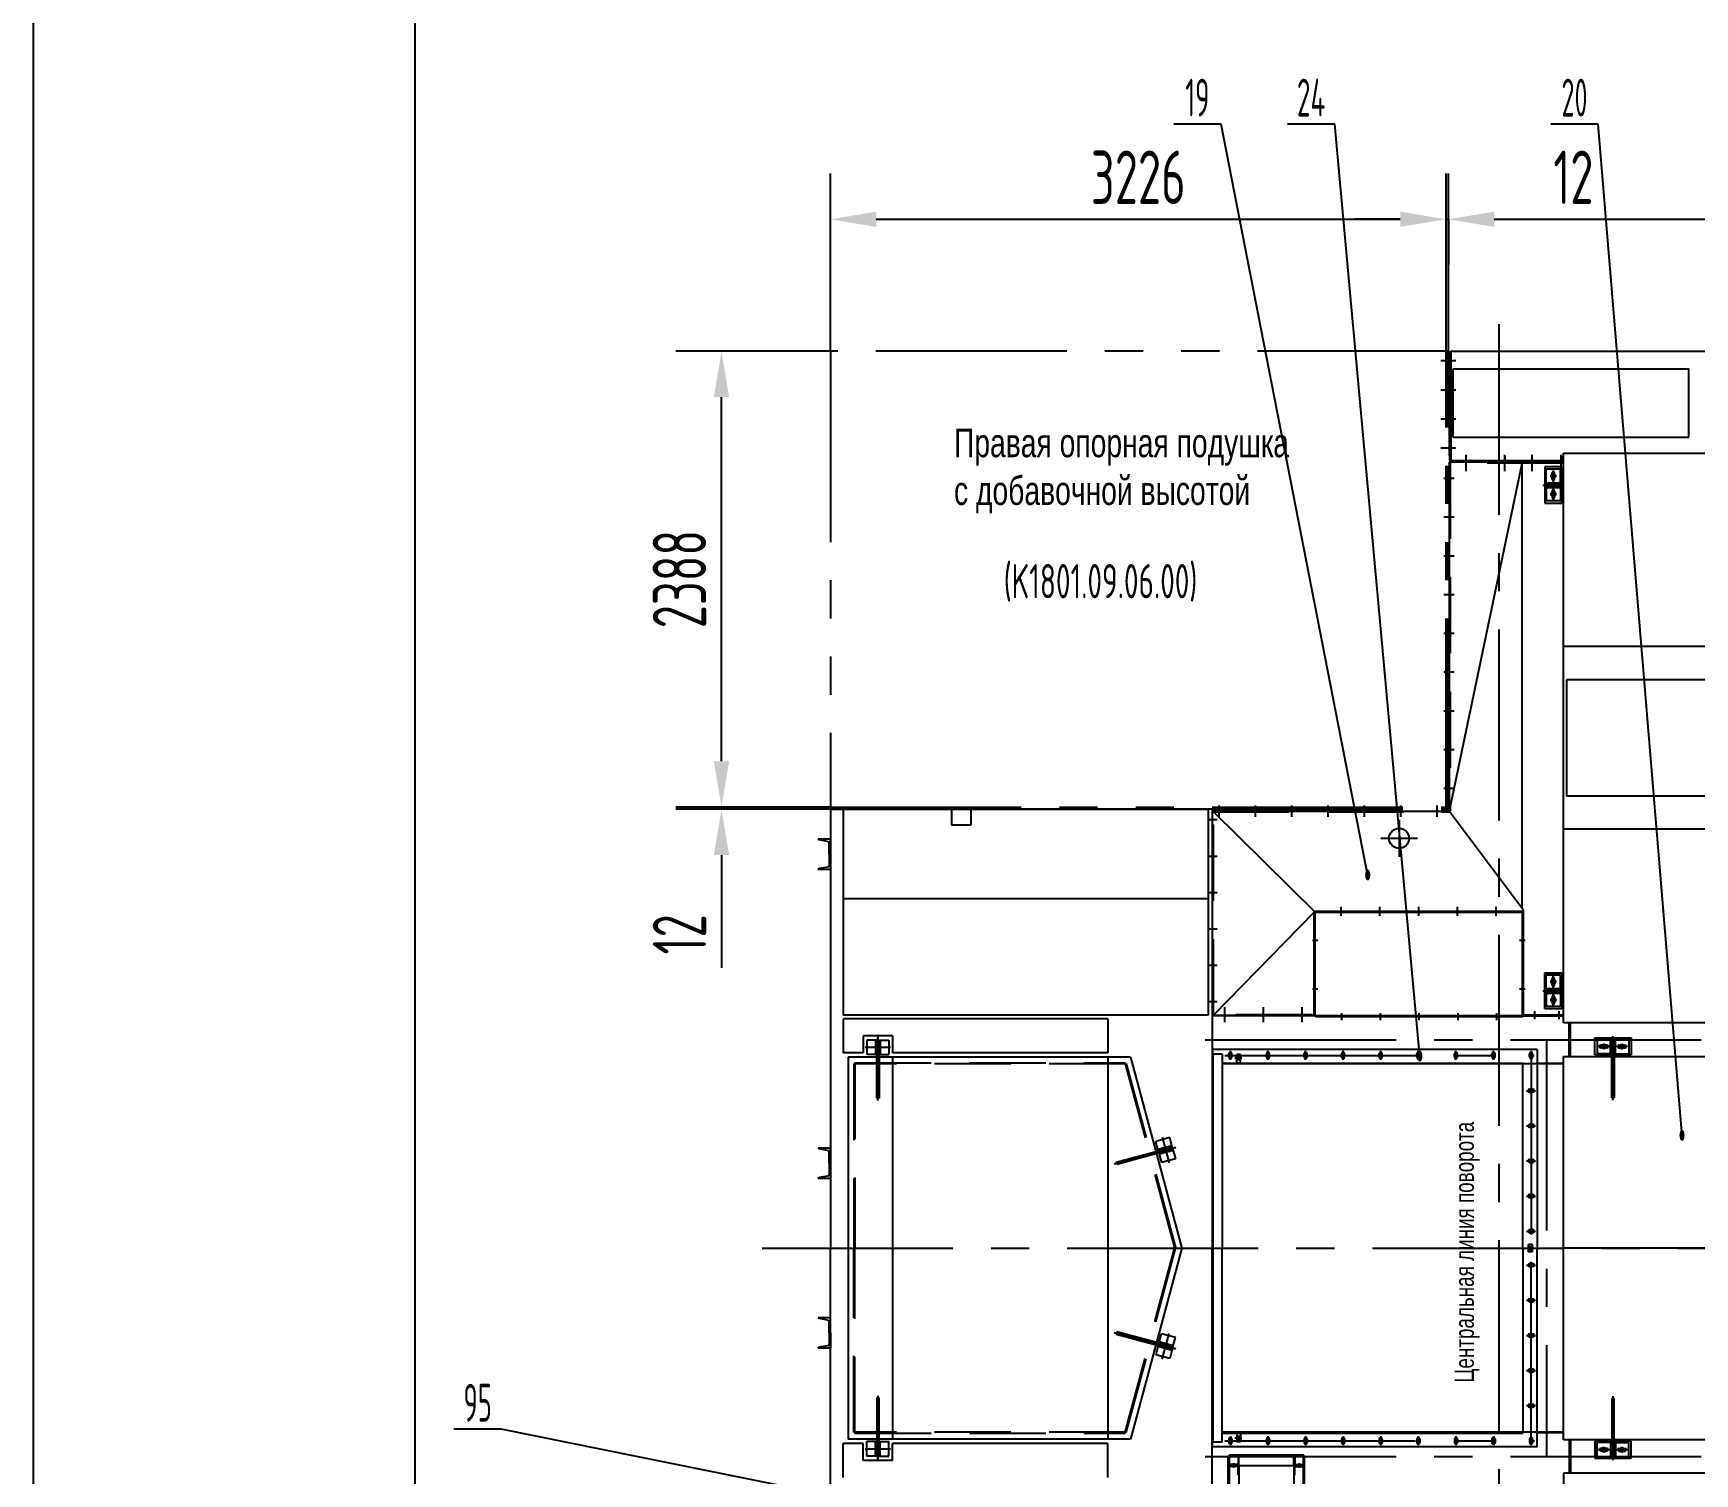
# Model space of a CAD drawing. Header units: millimetres. Extents: x 0 to 33600, y -915 to 23760.
# Drawn here: x 0 to 8708, y 6182 to 13729 of the extents above; entities that cross this region are included whole.
import ezdxf
from ezdxf.enums import TextEntityAlignment as Align

# ---------------------------------------------------------------- set-up
doc = ezdxf.new("R2010")
doc.units = ezdxf.units.MM
doc.header["$LTSCALE"] = 800
for name, pattern in [('F', [0.75, 0.5, -0.25]), ('G', [2, 1.25, -0.25, 0.25, -0.25]), ('K', [2.5, 1.25, -0.25, 0.25, -0.25, 0.25, -0.25])]:
    doc.linetypes.add(name, pattern=pattern)
for name, color, linetype in [('01', 7, 'Continuous'), ('02', 1, 'Continuous'), ('04', 2, 'F'), ('05', 4, 'G'), ('07', 6, 'K'), ('08', 1, 'Continuous'), ('11', 3, 'Continuous')]:
    doc.layers.add(name, color=color, linetype=linetype)
doc.styles.get("Standard").update_dxf_attribs({"font": 'isocp', "width": 0.707, "bigfont": 'intecad.shx'})
doc.dimstyles.new('INTE', dxfattribs={"dimscale": 80, "dimtxt": 3.5, "dimasz": 3, "dimexe": 3, "dimexo": 0, "dimgap": 1, "dimtad": 1, "dimdec": 0, "dimdsep": 46, "dimtxsty": 'Standard', "dimcen": 0, "dimclrd": 1, "dimclre": 1, "dimclrt": 3, "dimadec": 0, "dimazin": 0, "dimtfac": 1, "dimtdec": 0, "dimtmove": 0, "dimatfit": 0, "dimfxl": 1, "dimarcsym": 0})

# ---------------------------------------------------------------- blocks, each defined once
blk = doc.blocks.new('*D238')
at = {"layer": '08', "color": 1, "lineweight": -2}
for p, q in [((4178.4, 12062.8), (3367.2, 12062.8)), ((3607.2, 9914.8), (3607.2, 11822.8)), ((4178.4, 9674.8), (3367.2, 9674.8))]:
    blk.add_line(p, q, dxfattribs=at)
at = {"layer": '08', "color": 1}
for points in [[(3567.2, 11822.8), (3647.2, 11822.8), (3607.2, 12062.8)], [(3567.2, 9914.8), (3647.2, 9914.8), (3607.2, 9674.8)]]:
    blk.add_solid(points, dxfattribs=at)
at = {"layer": 'Defpoints', "color": 0}
for p in [(3607.2, 12062.8), (4178.4, 12062.8), (4178.4, 9674.8)]:
    blk.add_point(p, dxfattribs=at)
at = {"layer": '08', "color": 3, "insert": (3387.1, 10868.8), "char_height": 280, "attachment_point": 5, "rotation": 90}
blk.add_mtext('2388', dxfattribs=at)
blk = doc.blocks.new('33')
at = {"ltscale": 1.25}
for p, q in [((16118.6, 10516.4), (18379.6, 10516.4)), ((16118.6, 7531.4), (16118.6, 10516.4)), ((18379.6, 9504), (16118.6, 9504)), ((18379.6, 8546), (16118.6, 8546)), ((18379.6, 7531.4), (16118.6, 7531.4)), ((18379.6, 5171.7), (16118.6, 5171.7)), ((16118.6, 5171.7), (16118.6, 2186.7))]:
    blk.add_line(p, q, dxfattribs=at)
for p, q in [((16118.6, 5348), (16118.6, 7355)), ((16118.6, 7355), (18379.6, 7355)), ((18379.6, 6351.5), (16118.6, 6351.5)), ((18379.6, 5348), (16118.6, 5348))]:
    blk.add_line(p, q)
at = {"layer": '01', "color": 7, "linetype": 'Continuous'}
for p, q in [((16372.1, 7139), (16372.1, 7444)), ((16372.1, 7444), (16384.1, 7444)), ((16384.1, 7444), (16384.1, 7139)), ((16372.1, 7393), (16384.1, 7393)), ((16372.1, 7190), (16384.1, 7190)), ((16384.1, 7139), (16372.1, 7139)), ((16372.1, 5564), (16372.1, 5259)), ((16384.1, 5564), (16372.1, 5564)), ((16372.1, 5513), (16384.1, 5513)), ((16384.1, 5259), (16384.1, 5564)), ((16372.1, 5310), (16384.1, 5310)), ((16372.1, 5259), (16384.1, 5259))]:
    blk.add_line(p, q, dxfattribs=at)
at = {"layer": '05'}
for p, q in [((16361.7, 7406), (16395.7, 7406)), ((16361.7, 5297), (16395.7, 5297))]:
    blk.add_line(p, q, dxfattribs=at)
at = {"layer": '05', "color": 4, "linetype": 'G'}
for p, q in [((16378.1, 7127.5), (16378.1, 7460)), ((16378.1, 5575.6), (16378.1, 5243.1))]:
    blk.add_line(p, q, dxfattribs=at)
at = {"layer": '11', "color": 3, "linetype": 'Continuous'}
for p, q in [((18363.6, 9329.9), (16134.6, 9329.9)), ((16134.6, 9329.9), (16134.6, 8719.9)), ((18363.6, 8719.9), (16134.6, 8719.9))]:
    blk.add_line(p, q, dxfattribs=at)
blk = doc.blocks.new('31')
for p, q in [((10251.9, 7393), (8549.9, 7393)), ((8549.9, 7393), (8549.9, 6351.5)), ((8549.9, 7362.5), (8552.9, 7362.5)), ((8552.9, 7316.5), (8549.9, 7316.5)), ((8600.9, 7321.5), (10175.9, 7321.5)), ((10251.9, 7316.5), (8600.9, 7316.5)), ((8635.9, 7353), (8635.9, 7369)), ((8651.9, 7353), (8651.9, 7369)), ((8832.9, 7353), (8832.9, 7369)), ((8848.9, 7353), (8848.9, 7369)), ((9029.9, 7353), (9029.9, 7369)), ((9045.9, 7353), (9045.9, 7369)), ((9226.9, 7353), (9226.9, 7369)), ((9242.9, 7353), (9242.9, 7369)), ((9423.9, 7353), (9423.9, 7369)), ((9439.9, 7353), (9439.9, 7369)), ((9620.9, 7353), (9620.9, 7369)), ((9636.9, 7353), (9636.9, 7369)), ((9817.9, 7353), (9817.9, 7369)), ((9833.9, 7353), (9833.9, 7369)), ((10014.9, 7353), (10014.9, 7369)), ((10030.9, 7353), (10030.9, 7369)), ((10175.9, 6351.5), (10175.9, 7321.5)), ((10211.9, 7353), (10211.9, 7369)), ((10227.9, 7353), (10227.9, 7369)), ((10251.9, 7393), (10251.9, 6351.5)), ((10211.9, 7184.5), (10227.9, 7184.5)), ((10211.9, 7168.5), (10227.9, 7168.5)), ((10211.9, 7000.5), (10227.9, 7000.5)), ((10211.9, 6984.5), (10227.9, 6984.5)), ((10211.9, 6816.5), (10227.9, 6816.5)), ((10211.9, 6800.5), (10227.9, 6800.5)), ((10211.9, 6632.5), (10227.9, 6632.5)), ((10211.9, 6616.5), (10227.9, 6616.5)), ((10211.9, 6448.5), (10227.9, 6448.5)), ((10206.9, 6332.5), (10206.9, 6370.5)), ((10211.9, 6432.5), (10227.9, 6432.5)), ((10226.9, 6332.5), (10226.9, 6370.5)), ((8549.9, 5310), (8549.9, 6351.5)), ((10175.9, 6351.5), (10175.9, 5381.5)), ((10211.9, 6270.5), (10227.9, 6270.5)), ((10251.9, 5310), (10251.9, 6351.5)), ((10211.9, 6254.5), (10227.9, 6254.5)), ((10211.9, 6086.5), (10227.9, 6086.5)), ((10211.9, 6070.5), (10227.9, 6070.5)), ((10211.9, 5902.5), (10227.9, 5902.5)), ((10211.9, 5886.5), (10227.9, 5886.5)), ((10211.9, 5718.5), (10227.9, 5718.5)), ((10211.9, 5702.5), (10227.9, 5702.5)), ((10211.9, 5534.5), (10227.9, 5534.5)), ((10211.9, 5518.5), (10227.9, 5518.5)), ((8552.9, 5386.5), (8549.9, 5386.5)), ((8549.9, 5340.5), (8552.9, 5340.5)), ((10251.9, 5386.5), (8600.9, 5386.5)), ((8600.9, 5381.5), (10175.9, 5381.5)), ((8635.9, 5350), (8635.9, 5334)), ((8651.9, 5350), (8651.9, 5334)), ((8832.9, 5350), (8832.9, 5334)), ((8848.9, 5350), (8848.9, 5334)), ((9029.9, 5350), (9029.9, 5334)), ((9045.9, 5350), (9045.9, 5334)), ((9226.9, 5350), (9226.9, 5334)), ((9242.9, 5350), (9242.9, 5334)), ((9423.9, 5350), (9423.9, 5334)), ((9439.9, 5350), (9439.9, 5334)), ((9620.9, 5350), (9620.9, 5334)), ((9636.9, 5350), (9636.9, 5334)), ((9817.9, 5350), (9817.9, 5334)), ((9833.9, 5350), (9833.9, 5334)), ((10014.9, 5350), (10014.9, 5334)), ((10030.9, 5350), (10030.9, 5334)), ((10211.9, 5350), (10211.9, 5334)), ((10227.9, 5350), (10227.9, 5334)), ((10251.9, 5310), (8549.9, 5310))]:
    blk.add_line(p, q)
for centre, start, end in [((8643.9, 7369), 0, 180), ((8643.9, 7353), 180, 0), ((8840.9, 7369), 0, 180), ((8840.9, 7353), 180, 0), ((9037.9, 7369), 0, 180), ((9037.9, 7353), 180, 0), ((9234.9, 7369), 0, 180), ((9234.9, 7353), 180, 0), ((9431.9, 7369), 0, 180), ((9431.9, 7353), 180, 0), ((9628.9, 7369), 0, 180), ((9628.9, 7353), 180, 0), ((9825.9, 7369), 0, 180), ((9825.9, 7353), 180, 0), ((10022.9, 7369), 0, 180), ((10022.9, 7353), 180, 0), ((10219.9, 7369), 0, 180), ((10219.9, 7353), 180, 0), ((10211.9, 7176.5), 90, 270), ((10227.9, 7176.5), 270, 90), ((10211.9, 6992.5), 90, 270), ((10227.9, 6992.5), 270, 90), ((10211.9, 6808.5), 90, 270), ((10227.9, 6808.5), 270, 90), ((10211.9, 6624.5), 90, 270), ((10227.9, 6624.5), 270, 90), ((10211.9, 6440.5), 90, 270), ((10227.9, 6440.5), 270, 90), ((10211.9, 6262.5), 90, 270), ((10227.9, 6262.5), 270, 90), ((10211.9, 6078.5), 90, 270), ((10227.9, 6078.5), 270, 90), ((10211.9, 5894.5), 90, 270), ((10227.9, 5894.5), 270, 90), ((10211.9, 5710.5), 90, 270), ((10227.9, 5710.5), 270, 90), ((10211.9, 5526.5), 90, 270), ((10227.9, 5526.5), 270, 90), ((8643.9, 5350), 0, 180), ((8643.9, 5334), 180, 0), ((8840.9, 5350), 0, 180), ((8840.9, 5334), 180, 0), ((9037.9, 5350), 0, 180), ((9037.9, 5334), 180, 0), ((9234.9, 5350), 0, 180), ((9234.9, 5334), 180, 0), ((9431.9, 5350), 0, 180), ((9431.9, 5334), 180, 0), ((9628.9, 5350), 0, 180), ((9628.9, 5334), 180, 0), ((9825.9, 5350), 0, 180), ((9825.9, 5334), 180, 0), ((10022.9, 5350), 0, 180), ((10022.9, 5334), 180, 0), ((10219.9, 5350), 0, 180), ((10219.9, 5334), 180, 0)]:
    blk.add_arc(centre, 8, start, end)
at = {"layer": '01', "color": 7, "linetype": 'Continuous'}
for p, q in [((8549.9, 7326.5), (8549.9, 7362.5)), ((8549.9, 7326.5), (8549.9, 7362.5)), ((8600.9, 7367.5), (8552.9, 7367.5)), ((8600.9, 7367.5), (8600.9, 6351.5)), ((8696.9, 7366.5), (8676.9, 7366.5)), ((8676.9, 7321.5), (8676.9, 7366.5)), ((8696.9, 7321.5), (8676.9, 7321.5)), ((8696.9, 7321.5), (8696.9, 7366.5)), ((8600.9, 5335.5), (8600.9, 6351.5)), ((8549.9, 5376.5), (8549.9, 5340.5)), ((8549.9, 5376.5), (8549.9, 5340.5)), ((8600.9, 5335.5), (8552.9, 5335.5)), ((8696.9, 5381.5), (8676.9, 5381.5)), ((8676.9, 5381.5), (8676.9, 5336.5)), ((8696.9, 5336.5), (8676.9, 5336.5)), ((8696.9, 5381.5), (8696.9, 5336.5))]:
    blk.add_line(p, q, dxfattribs=at)
at = {"layer": '01'}
for p, q in [((8552.9, 5335.5), (8552.9, 7367.5)), ((10226.9, 6370.5), (10206.9, 6370.5)), ((10226.9, 6332.5), (10206.9, 6332.5))]:
    blk.add_line(p, q, dxfattribs=at)
at = {"layer": '01', "color": 7, "linetype": 'Continuous'}
for centre, start, end in [((8559.9, 7326.5), 180, 225.60027), ((8559.9, 5376.5), 134.39973, 180)]:
    blk.add_arc(centre, 10, start, end, dxfattribs=at)
at = {"layer": '04', "color": 2, "linetype": 'F'}
for p, q in [((8696.9, 7356.5), (8676.9, 7356.5)), ((8696.9, 7338.5), (8676.9, 7338.5)), ((10206.9, 6360.5), (10226.9, 6360.5)), ((10206.9, 6342.5), (10226.9, 6342.5)), ((8696.9, 5364.5), (8676.9, 5364.5)), ((8696.9, 5346.5), (8676.9, 5346.5))]:
    blk.add_line(p, q, dxfattribs=at)
at = {"layer": '05', "color": 4, "linetype": 'G'}
for p, q in [((8614.9, 7361), (10236.8, 7361)), ((8643.9, 7337.4), (8643.9, 7384.4)), ((8704.2, 7347.5), (8667.2, 7347.5)), ((8840.9, 7337.4), (8840.9, 7384.4)), ((9037.9, 7337.4), (9037.9, 7384.4)), ((9234.9, 7337.4), (9234.9, 7384.4)), ((9431.9, 7337.4), (9431.9, 7384.4)), ((9628.9, 7337.4), (9628.9, 7384.4)), ((9825.9, 7337.4), (9825.9, 7384.4)), ((10022.9, 7337.4), (10022.9, 7384.4)), ((10219.9, 7384.4), (10219.9, 6423.6)), ((10196.3, 7176.5), (10243.3, 7176.5)), ((10196.3, 6992.5), (10243.3, 6992.5)), ((10196.3, 6808.5), (10243.3, 6808.5)), ((10196.3, 6624.5), (10243.3, 6624.5)), ((10196.3, 6440.5), (10243.3, 6440.5)), ((10234.2, 6351.5), (10201.3, 6351.5)), ((10219.9, 5318.7), (10219.9, 6279.4)), ((10196.3, 6262.5), (10243.3, 6262.5)), ((10196.3, 6078.5), (10243.3, 6078.5)), ((10196.3, 5894.5), (10243.3, 5894.5)), ((10196.3, 5710.5), (10243.3, 5710.5)), ((10196.3, 5526.5), (10243.3, 5526.5)), ((8614.9, 5342), (10237.5, 5342)), ((8643.9, 5365.7), (8643.9, 5318.7)), ((8704.2, 5355.5), (8667.2, 5355.5)), ((8840.9, 5365.7), (8840.9, 5318.7)), ((9037.9, 5365.7), (9037.9, 5318.7)), ((9234.9, 5365.7), (9234.9, 5318.7)), ((9431.9, 5365.7), (9431.9, 5318.7)), ((9628.9, 5365.7), (9628.9, 5318.7)), ((9825.9, 5365.7), (9825.9, 5318.7)), ((10022.9, 5365.7), (10022.9, 5318.7))]:
    blk.add_line(p, q, dxfattribs=at)
blk = doc.blocks.new('*U234')
at = {"layer": '01'}
for p, q in [((0, 80), (65, 80)), ((0, 0), (0, 80)), ((0, 0), (0, -80)), ((8.5, 0), (8.5, 56.9)), ((8.5, 0), (8.5, -56.9)), ((16.6, 66.7), (60.9, 75.1)), ((0, -80), (65, -80)), ((16.6, -66.7), (60.9, -75.1))]:
    blk.add_line(p, q, dxfattribs=at)
for centre, radius, start, end in [((18.5, 56.9), 10, 100.70564, 180), ((60, 80), 5, 280.70564, 0), ((18.5, -56.9), 10, 180, 259.29436), ((60, -80), 5, 360, 79.29436)]:
    blk.add_arc(centre, radius, start, end, dxfattribs=at)
at = {"layer": '05'}
blk.add_line((-2.1, 0), (10.1, 0), dxfattribs=at)
blk = doc.blocks.new('*D242')
at = {"layer": '08', "color": 1, "lineweight": -2}
for p, q in [((3607.1, 9914.8), (3607.1, 10154.8)), ((4178.4, 9674.8), (3367.1, 9674.8)), ((3607.1, 9674.8), (3607.1, 9662.8)), ((4178.4, 9662.8), (3367.1, 9662.8)), ((3607.1, 9422.8), (3607.1, 8832.7))]:
    blk.add_line(p, q, dxfattribs=at)
at = {"layer": '08', "color": 1}
for points in [[(3567.1, 9914.8), (3647.1, 9914.8), (3607.1, 9674.8)], [(3567.1, 9422.8), (3647.1, 9422.8), (3607.1, 9662.8)]]:
    blk.add_solid(points, dxfattribs=at)
at = {"layer": 'Defpoints', "color": 0}
for p in [(4178.4, 9674.8), (3607.1, 9662.8), (4178.4, 9662.8)]:
    blk.add_point(p, dxfattribs=at)
at = {"layer": '08', "color": 3, "insert": (3387, 9007.7), "char_height": 280, "attachment_point": 5, "rotation": 90}
blk.add_mtext('12', dxfattribs=at)
blk = doc.blocks.new('*U230')
at = {"layer": '01'}
for p, q in [((0, 10), (-9, 4.8)), ((-9, 4.8), (-9, 0)), ((-9, -4.8), (-9, 0)), ((9, 4.8), (0, 10)), ((9, 0), (9, 4.8)), ((9, 0), (9, -4.8)), ((0, -10), (-9, -4.8)), ((9, -4.8), (0, -10))]:
    blk.add_line(p, q, dxfattribs=at)
at = {"layer": '05'}
for p, q in [((-10.9, 0), (10.3, 0)), ((0, -11.8), (0, 11.4))]:
    blk.add_line(p, q, dxfattribs=at)
blk = doc.blocks.new('*U232')
at = {"layer": '01'}
for p, q in [((0, 10), (-9, 4.8)), ((-9, 4.8), (-9, 0)), ((-9, -4.8), (-9, 0)), ((9, 4.8), (0, 10)), ((9, 0), (9, 4.8)), ((9, 0), (9, -4.8)), ((0, -10), (-9, -4.8)), ((9, -4.8), (0, -10))]:
    blk.add_line(p, q, dxfattribs=at)
at = {"layer": '05'}
for p, q in [((-10.9, 0), (10.3, 0)), ((0, -11.8), (0, 11.4))]:
    blk.add_line(p, q, dxfattribs=at)
blk = doc.blocks.new('*D245')
at = {"layer": '08', "color": 1, "lineweight": -2}
for p, q in [((4178.4, 12062.8), (4178.4, 12994.1)), ((7404.4, 12062.8), (7404.4, 12994.1)), ((4418.4, 12754.1), (7164.4, 12754.1))]:
    blk.add_line(p, q, dxfattribs=at)
at = {"layer": '08', "color": 1}
for points in [[(4418.4, 12794.1), (4418.4, 12714.1), (4178.4, 12754.1)], [(7164.4, 12794.1), (7164.4, 12714.1), (7404.4, 12754.1)]]:
    blk.add_solid(points, dxfattribs=at)
at = {"layer": 'Defpoints', "color": 0}
for p in [(7404.4, 12754.1), (4178.4, 12062.8), (7404.4, 12062.8)]:
    blk.add_point(p, dxfattribs=at)
at = {"layer": '08', "color": 3, "insert": (5791.4, 12974.2), "char_height": 280, "attachment_point": 5}
blk.add_mtext('3226', dxfattribs=at)
blk = doc.blocks.new('*D246')
at = {"layer": '08', "color": 1, "lineweight": -2}
for p, q in [((7416.7, 12057.8), (7416.7, 12994.4)), ((13138.7, 12062.8), (13138.7, 12994.4)), ((7656.7, 12754.4), (12898.7, 12754.4))]:
    blk.add_line(p, q, dxfattribs=at)
at = {"layer": '08', "color": 1}
for points in [[(7656.7, 12794.4), (7656.7, 12714.4), (7416.7, 12754.4)], [(12898.7, 12794.4), (12898.7, 12714.4), (13138.7, 12754.4)]]:
    blk.add_solid(points, dxfattribs=at)
at = {"layer": 'Defpoints', "color": 0}
for p in [(13138.7, 12754.4), (7416.7, 12057.8), (13138.7, 12062.8)]:
    blk.add_point(p, dxfattribs=at)
at = {"layer": '08', "color": 3, "insert": (10277.7, 12974.4), "char_height": 280, "attachment_point": 5}
blk.add_mtext('5722', dxfattribs=at)
blk = doc.blocks.new('*D247')
at = {"layer": '08', "color": 1, "lineweight": -2}
for p, q in [((7404.4, 12754.1), (7404.4, 12994.1)), ((7164.4, 12754.1), (6924.4, 12754.1)), ((7404.4, 12754.1), (7416.7, 12754.1)), ((7416.7, 12754.4), (7416.7, 12514.1)), ((7656.7, 12754.1), (8246.7, 12754.1))]:
    blk.add_line(p, q, dxfattribs=at)
at = {"layer": '08', "color": 1}
for points in [[(7164.4, 12794.1), (7164.4, 12714.1), (7404.4, 12754.1)], [(7656.7, 12794.1), (7656.7, 12714.1), (7416.7, 12754.1)]]:
    blk.add_solid(points, dxfattribs=at)
at = {"layer": 'Defpoints', "color": 0}
for p in [(7404.4, 12754.1), (7416.7, 12754.4), (7416.7, 12754.1)]:
    blk.add_point(p, dxfattribs=at)
at = {"layer": '08', "color": 3, "insert": (8071.7, 12974.2), "char_height": 280, "attachment_point": 5}
blk.add_mtext('12', dxfattribs=at)
blk = doc.blocks.new('01')
at = {"layer": '02', "linetype": 'Continuous'}
h = blk.add_hatch(dxfattribs=at)
h.set_pattern_fill('LINE', color=1, scale=5, style=0)
h.paths.add_polyline_path([(1966, 2420), (1333, 2420), (1333, 2202), (1966, 2202)])
at = {"layer": '02', "color": 1, "linetype": 'Continuous'}
for p, q in [((1384, 2420), (1384, 2202)), ((1451, 2420), (1451, 2202)), ((1517, 2420), (1517, 2202)), ((1585, 2420), (1585, 2202)), ((1651, 2420), (1651, 2202)), ((1718, 2420), (1718, 2202)), ((1785, 2420), (1785, 2202)), ((1852, 2420), (1852, 2202)), ((1919, 2420), (1919, 2202))]:
    blk.add_line(p, q, dxfattribs=at)
blk = doc.blocks.new('edfc')
at = {"layer": '01', "color": 7, "linetype": 'Continuous'}
for p, q in [((-2759.3, 5712.1), (-2759.3, 6362.1)), ((-2759.3, 6362.1), (-2371.3, 6362.1)), ((-2371.3, 5712.1), (-2371.3, 6362.1)), ((-2765.3, 5718.1), (-2765.3, 6356.1)), ((-2765.3, 6356.1), (-2365.3, 6356.1)), ((-2365.3, 5718.1), (-2365.3, 6356.1)), ((-2765.3, 5718.1), (-2365.3, 5718.1)), ((-2759.3, 5712.1), (-2371.3, 5712.1))]:
    blk.add_line(p, q, dxfattribs=at)
at = {"layer": '04', "color": 2, "linetype": 'F'}
for p, q in [((-2759.3, 6306.1), (-2759.3, 6309.5)), ((-2759.3, 6306.1), (-2759.3, 6302.8)), ((-2759.3, 6306.1), (-2709.3, 6306.1)), ((-2759.3, 6306.1), (-2709.3, 6306.1)), ((-2719.8, 6311.1), (-2757.6, 6311.1)), ((-2719.8, 6301.1), (-2757.6, 6301.1)), ((-2714.3, 6354.6), (-2714.3, 6316.6)), ((-2714.3, 6257.6), (-2714.3, 6295.6)), ((-2709.3, 6356.1), (-2712.8, 6356.1)), ((-2709.3, 6306.1), (-2709.3, 6356.1)), ((-2709.3, 6306.1), (-2709.3, 6256.1)), ((-2421.3, 6306.1), (-2421.3, 6356.1)), ((-2421.3, 6356.1), (-2417.8, 6356.1)), ((-2421.3, 6306.1), (-2421.3, 6256.1)), ((-2371.3, 6306.1), (-2421.3, 6306.1)), ((-2371.3, 6306.1), (-2421.3, 6306.1)), ((-2416.3, 6354.6), (-2416.3, 6316.6)), ((-2416.3, 6257.6), (-2416.3, 6295.6)), ((-2410.8, 6311.1), (-2372.9, 6311.1)), ((-2410.8, 6301.1), (-2372.9, 6301.1)), ((-2371.3, 6306.1), (-2371.3, 6309.5)), ((-2371.3, 6306.1), (-2371.3, 6302.8)), ((-2709.3, 6256.1), (-2712.8, 6256.1)), ((-2421.3, 6256.1), (-2417.8, 6256.1)), ((-2759.3, 5768.1), (-2759.3, 5771.5)), ((-2759.3, 5768.1), (-2759.3, 5764.8)), ((-2759.3, 5768.1), (-2709.3, 5768.1)), ((-2759.3, 5768.1), (-2709.3, 5768.1)), ((-2719.8, 5773.1), (-2757.6, 5773.1)), ((-2719.8, 5763.1), (-2757.6, 5763.1)), ((-2714.3, 5816.6), (-2714.3, 5778.6)), ((-2714.3, 5719.6), (-2714.3, 5757.6)), ((-2709.3, 5818.1), (-2712.8, 5818.1)), ((-2709.3, 5768.1), (-2709.3, 5818.1)), ((-2709.3, 5768.1), (-2709.3, 5718.1)), ((-2421.3, 5818.1), (-2417.8, 5818.1)), ((-2421.3, 5768.1), (-2421.3, 5818.1)), ((-2371.3, 5768.1), (-2421.3, 5768.1)), ((-2371.3, 5768.1), (-2421.3, 5768.1)), ((-2421.3, 5768.1), (-2421.3, 5718.1)), ((-2416.3, 5816.6), (-2416.3, 5778.6)), ((-2416.3, 5719.6), (-2416.3, 5757.6)), ((-2410.8, 5773.1), (-2372.9, 5773.1)), ((-2410.8, 5763.1), (-2372.9, 5763.1)), ((-2371.3, 5768.1), (-2371.3, 5771.5)), ((-2371.3, 5768.1), (-2371.3, 5764.8)), ((-2709.3, 5718.1), (-2712.8, 5718.1)), ((-2421.3, 5718.1), (-2417.8, 5718.1))]:
    blk.add_line(p, q, dxfattribs=at)
at = {"layer": '04'}
for p, q in [((-2709.3, 6306.1), (-2421.3, 6306.1)), ((-2709.3, 6256.1), (-2709.3, 5818.1)), ((-2421.3, 6256.1), (-2421.3, 5818.1)), ((-2709.3, 5768.1), (-2421.3, 5768.1))]:
    blk.add_line(p, q, dxfattribs=at)
at = {"layer": '04', "color": 2, "linetype": 'F'}
for centre, radius, start, end in [((-2757.6, 6309.5), 1.65, 90.26213, 180), ((-2757.6, 6302.8), 1.65, 180, 269.73787), ((-2719.8, 6316.6), 5.5, 270, 359.87822), ((-2719.8, 6295.6), 5.5, 0.12178, 90), ((-2712.8, 6354.6), 1.52, 90, 180), ((-2417.8, 6354.6), 1.52, 0, 90), ((-2410.8, 6316.6), 5.5, 180.12178, 270), ((-2410.8, 6295.6), 5.5, 90, 179.87822), ((-2372.9, 6309.5), 1.65, 0, 89.73787), ((-2372.9, 6302.8), 1.65, 270.26213, 0), ((-2712.8, 6257.6), 1.52, 180, 270), ((-2417.8, 6257.6), 1.52, 270, 0), ((-2757.6, 5771.5), 1.65, 90.26213, 180), ((-2757.6, 5764.8), 1.65, 180, 269.73787), ((-2719.8, 5778.6), 5.5, 270, 359.87822), ((-2719.8, 5757.6), 5.5, 0.12178, 90), ((-2712.8, 5816.6), 1.52, 90, 180), ((-2417.8, 5816.6), 1.52, 0, 90), ((-2410.8, 5778.6), 5.5, 180.12178, 270), ((-2410.8, 5757.6), 5.5, 90, 179.87822), ((-2372.9, 5771.5), 1.65, 0, 89.73787), ((-2372.9, 5764.8), 1.65, 270.26213, 0), ((-2712.8, 5719.6), 1.52, 180, 270), ((-2417.8, 5719.6), 1.52, 270, 0)]:
    blk.add_arc(centre, radius, start, end, dxfattribs=at)
at = {"layer": '05', "color": 4, "linetype": 'G'}
for p, q in [((-2737.3, 6318.9), (-2737.3, 6293.6)), ((-2393.3, 6318.9), (-2393.3, 6293.6)), ((-2737.3, 5755.4), (-2737.3, 5780.6)), ((-2393.3, 5755.4), (-2393.3, 5780.6))]:
    blk.add_line(p, q, dxfattribs=at)
at = {"xscale": -0.5, "yscale": 0.5, "zscale": 0.5, "rotation": 270}
blk.add_blockref('01', (-3707.8, 5225.4), dxfattribs=at)
at = {"layer": '02', "width": 0.605172}
blk.add_text('●', height=16, dxfattribs=at).set_placement((-2421.1, 5770.6), (-2411.5, 5770.6), align=Align.FIT)
blk = doc.blocks.new('*U490')
at = {"layer": '01'}
blk.add_lwpolyline([(25, 292), (25, 5)], dxfattribs=at)
at = {"layer": '02'}
blk.add_lwpolyline([(0, 297), (0, 0)], dxfattribs=at)

msp = doc.modelspace()

# ---------------------------------------------------------------- linework, layer by layer
for p, q in [((7428.7, 12062.8), (13138.7, 12062.8)), ((7804.2, 11480.8), (7420.2, 9653.8)), ((7420.2, 11480.8), (7420.2, 9653.8)), ((8019.7, 11480.8), (7420.2, 11480.8)), ((7422.7, 11490.8), (8019.7, 11490.8)), ((7804.2, 9143.4), (7804.2, 11480.8)), ((8011.2, 11456.7), (7922.2, 11456.7)), ((8011.2, 11456.7), (7922.2, 11456.7)), ((7922.2, 11456.7), (7922.2, 11266.7)), ((8004.7, 11444.2), (7928.7, 11444.2)), ((8004.7, 11444.2), (7928.7, 11444.2)), ((7928.7, 11368.2), (7928.7, 11444.2)), ((7960.2, 11419.3), (7960.2, 11425.2)), ((7960.2, 11419.3), (7960.2, 11425.2)), ((7973.2, 11419.3), (7973.2, 11425.2)), ((7973.2, 11419.3), (7973.2, 11425.2)), ((8004.7, 11368.2), (8004.7, 11444.2)), ((8011.2, 11266.7), (8011.2, 11456.7)), ((7928.7, 11374.2), (8004.7, 11374.2)), ((7928.7, 11368.2), (8004.7, 11368.2)), ((7928.7, 11355.2), (8004.7, 11355.2)), ((7928.7, 11355.2), (7928.7, 11279.2)), ((7928.7, 11349.2), (8004.7, 11349.2)), ((7960.2, 11393.2), (7960.2, 11399.1)), ((7960.2, 11393.2), (7960.2, 11399.1)), ((7960.2, 11330.2), (7960.2, 11324.3)), ((7973.2, 11393.2), (7973.2, 11399.1)), ((7973.2, 11393.2), (7973.2, 11399.1)), ((7973.2, 11330.2), (7973.2, 11324.3)), ((8004.7, 11355.2), (8004.7, 11279.2)), ((7922.2, 11266.7), (8011.2, 11266.7)), ((8004.7, 11279.2), (7928.7, 11279.2)), ((7960.2, 11304.1), (7960.2, 11298.2)), ((7973.2, 11304.1), (7973.2, 11298.2)), ((6181.2, 8582.8), (6181.2, 9648.8)), ((7809.2, 9136.8), (7420.2, 9653.8)), ((6713.2, 8582.8), (6713.2, 9123.8)), ((6718.2, 8582.8), (6718.2, 9128.8)), ((7804.2, 9128.8), (7804.2, 8582.8)), ((7804.2, 9123.8), (7809.2, 9123.8)), ((7809.2, 9136.8), (7809.2, 8582.8)), ((7922.2, 8806.9), (8011.2, 8806.9)), ((7922.2, 8616.9), (7922.2, 8806.9)), ((8011.2, 8806.9), (8011.2, 8616.9)), ((8004.7, 8794.4), (7928.7, 8794.4)), ((7928.7, 8718.4), (7928.7, 8794.4)), ((7928.7, 8724.4), (8004.7, 8724.4)), ((7928.7, 8718.4), (8004.7, 8718.4)), ((7960.2, 8769.5), (7960.2, 8775.4)), ((7960.2, 8743.4), (7960.2, 8749.3)), ((7973.2, 8769.5), (7973.2, 8775.4)), ((7973.2, 8743.4), (7973.2, 8749.3)), ((8004.7, 8718.4), (8004.7, 8794.4)), ((7928.7, 8705.4), (8004.7, 8705.4)), ((7928.7, 8705.4), (7928.7, 8629.4)), ((7928.7, 8699.4), (8004.7, 8699.4)), ((8004.7, 8629.4), (7928.7, 8629.4)), ((7960.2, 8680.4), (7960.2, 8674.5)), ((7960.2, 8654.3), (7960.2, 8648.4)), ((7973.2, 8680.4), (7973.2, 8674.5)), ((7973.2, 8654.3), (7973.2, 8648.4)), ((8004.7, 8705.4), (8004.7, 8629.4)), ((8019.7, 8580.8), (6179.2, 8580.8)), ((8019.7, 8582.8), (7804.2, 8582.8)), ((8011.2, 8616.9), (7922.2, 8616.9)), ((4420.2, 8453.8), (4369.2, 8453.8)), ((4414.2, 8453.8), (4414.2, 8377.8)), ((4420.2, 8453.8), (4420.2, 8377.8)), ((4433.2, 8453.8), (4484.2, 8453.8)), ((4433.2, 8453.8), (4433.2, 8377.8)), ((4439.2, 8453.8), (4439.2, 8377.8)), ((8184.2, 8464.8), (8374.2, 8464.8)), ((8184.2, 8375.8), (8184.2, 8464.8)), ((8196.7, 8458.3), (8196.7, 8382.3)), ((8272.7, 8458.3), (8196.7, 8458.3)), ((8266.7, 8382.3), (8266.7, 8458.3)), ((8272.7, 8382.3), (8272.7, 8458.3)), ((8285.7, 8458.3), (8361.7, 8458.3)), ((8285.7, 8382.3), (8285.7, 8458.3)), ((8291.7, 8382.3), (8291.7, 8458.3)), ((8361.7, 8458.3), (8361.7, 8382.3)), ((8374.2, 8464.8), (8374.2, 8375.8)), ((4420.2, 8377.8), (4369.2, 8377.8)), ((4433.2, 8377.8), (4484.2, 8377.8)), ((8374.2, 8375.8), (8184.2, 8375.8)), ((8272.7, 8382.3), (8196.7, 8382.3)), ((8221.6, 8426.8), (8215.7, 8426.8)), ((8221.6, 8413.8), (8215.7, 8413.8)), ((8247.7, 8426.8), (8241.8, 8426.8)), ((8247.7, 8413.8), (8241.8, 8413.8)), ((8285.7, 8382.3), (8361.7, 8382.3)), ((8310.7, 8426.8), (8316.6, 8426.8)), ((8310.7, 8413.8), (8316.6, 8413.8)), ((8336.8, 8426.8), (8342.7, 8426.8)), ((8336.8, 8413.8), (8342.7, 8413.8)), ((5969.6, 7893.6), (5956.4, 7942.8)), ((5896.2, 7873.9), (5883, 7923.2)), ((5968.1, 7899.4), (5894.7, 7879.7)), ((5969.6, 7893.6), (5896.2, 7873.9)), ((5973, 7881), (5899.6, 7861.3)), ((5899.6, 7861.3), (5912.8, 7812.1)), ((5974.5, 7875.2), (5901.1, 7855.6)), ((5973, 7881), (5986.2, 7831.8)), ((5899.6, 6866.2), (5912.8, 6915.4)), ((5973, 6846.5), (5986.2, 6895.8)), ((5896.2, 6853.6), (5883, 6804.4)), ((5968.1, 6828.2), (5894.7, 6847.8)), ((5969.6, 6834), (5896.2, 6853.6)), ((5973, 6846.5), (5899.6, 6866.2)), ((5974.5, 6852.3), (5901.1, 6872)), ((5969.6, 6834), (5956.4, 6784.7)), ((4420.2, 6349.8), (4369.2, 6349.8)), ((4420.2, 6273.8), (4369.2, 6273.8)), ((4414.2, 6273.8), (4414.2, 6349.8)), ((4420.2, 6273.8), (4420.2, 6349.8)), ((4433.2, 6349.8), (4484.2, 6349.8)), ((4433.2, 6273.8), (4433.2, 6349.8)), ((4433.2, 6273.8), (4484.2, 6273.8)), ((4439.2, 6273.8), (4439.2, 6349.8)), ((8374.2, 6351.8), (8184.2, 6351.8)), ((8184.2, 6351.8), (8184.2, 6262.8)), ((8196.7, 6269.3), (8196.7, 6345.3)), ((8272.7, 6345.3), (8196.7, 6345.3)), ((8221.6, 6313.8), (8215.7, 6313.8)), ((8221.6, 6300.8), (8215.7, 6300.8)), ((8247.7, 6313.8), (8241.8, 6313.8)), ((8247.7, 6300.8), (8241.8, 6300.8)), ((8266.7, 6345.3), (8266.7, 6269.3)), ((8272.7, 6345.3), (8272.7, 6269.3)), ((8285.7, 6345.3), (8361.7, 6345.3)), ((8285.7, 6345.3), (8285.7, 6269.3)), ((8291.7, 6345.3), (8291.7, 6269.3)), ((8310.7, 6313.8), (8316.6, 6313.8)), ((8310.7, 6300.8), (8316.6, 6300.8)), ((8336.8, 6313.8), (8342.7, 6313.8)), ((8336.8, 6300.8), (8342.7, 6300.8)), ((8361.7, 6269.3), (8361.7, 6345.3)), ((8374.2, 6262.8), (8374.2, 6351.8)), ((8184.2, 6262.8), (8374.2, 6262.8)), ((8272.7, 6269.3), (8196.7, 6269.3)), ((8285.7, 6269.3), (8361.7, 6269.3))]:
    msp.add_line(p, q)
for centre in [(7966.7, 11409.2), (7966.7, 11409.2), (7966.7, 11314.2), (7966.7, 8759.4), (7966.7, 8664.4), (8231.7, 8420.3), (8326.7, 8420.3), (8231.7, 6307.3), (8326.7, 6307.3)]:
    msp.add_circle(centre, 12)
for centre, start, end in [((7966.7, 11425.2), 0, 180), ((7966.7, 11425.2), 0, 180), ((7966.7, 11393.2), 180, 0), ((7966.7, 11393.2), 180, 0), ((7966.7, 11330.2), 0, 180), ((7966.7, 11298.2), 180, 0), ((7966.7, 8775.4), 0, 180), ((7966.7, 8743.4), 180, 0), ((7966.7, 8680.4), 0, 180), ((7966.7, 8648.4), 180, 0), ((8215.7, 8420.3), 90, 270), ((8247.7, 8420.3), 270, 90), ((8310.7, 8420.3), 90, 270), ((8342.7, 8420.3), 270, 90), ((8215.7, 6307.3), 90, 270), ((8247.7, 6307.3), 270, 90), ((8310.7, 6307.3), 90, 270), ((8342.7, 6307.3), 270, 90)]:
    msp.add_arc(centre, 6.5, start, end)
at = {"layer": '01', "color": 7, "linetype": 'Continuous'}
for p, q in [((7422.7, 11515.8), (7422.7, 12057.8)), ((7428.7, 12062.8), (7428.7, 11515.8)), ((7428.7, 11515.8), (7428.7, 11490.8)), ((8019.7, 11482.8), (7425.2, 11482.8)), ((4179.2, 9662.8), (4179.2, 7366.8)), ((6179.2, 9662.8), (4179.2, 9662.8)), ((6179.2, 9662.8), (6179.2, 7363.8)), ((4420.7, 8148.8), (4420.7, 8453.8)), ((4420.7, 8453.8), (4432.7, 8453.8)), ((4432.7, 8453.8), (4432.7, 8148.8)), ((4270.2, 8364.8), (4270.2, 6362.8)), ((4420.7, 8402.8), (4432.7, 8402.8)), ((8019.7, 8330.8), (7882.2, 8330.8)), ((4420.7, 8199.8), (4432.7, 8199.8)), ((4432.7, 8148.8), (4420.7, 8148.8)), ((5675.2, 7814.2), (5969.8, 7893.1)), ((5972.9, 7881.5), (5678.3, 7802.6)), ((5920.5, 7879.9), (5923.6, 7868.3)), ((5969.8, 7893.1), (5972.9, 7881.5)), ((5678.3, 7802.6), (5675.2, 7814.2)), ((5724.4, 7827.4), (5727.5, 7815.8)), ((4179.2, 5064.8), (4179.2, 7360.8)), ((6179.2, 5064.8), (6179.2, 7363.8)), ((5678.3, 6925), (5675.2, 6913.4)), ((5675.2, 6913.4), (5969.8, 6834.4)), ((5972.9, 6846), (5678.3, 6925)), ((5724.4, 6900.2), (5727.5, 6911.8)), ((5920.5, 6847.6), (5923.6, 6859.2)), ((5969.8, 6834.4), (5972.9, 6846)), ((4420.7, 6578.8), (4420.7, 6273.8)), ((4432.7, 6578.8), (4420.7, 6578.8)), ((4432.7, 6273.8), (4432.7, 6578.8)), ((4420.7, 6527.8), (4432.7, 6527.8)), ((8019.7, 6396.8), (7882.2, 6396.8)), ((4420.7, 6324.8), (4432.7, 6324.8)), ((4420.7, 6273.8), (4432.7, 6273.8))]:
    msp.add_line(p, q, dxfattribs=at)
at = {"layer": '01'}
for p, q in [((7428.7, 12057.8), (7422.7, 12057.8)), ((7422.7, 11515.8), (7422.7, 11490.8)), ((7425.2, 11480.8), (7425.2, 11482.8)), ((6186.2, 9653.8), (7420.2, 9653.8)), ((6718.2, 9123.8), (6186.2, 9648.8)), ((6713.2, 9123.8), (6186.2, 8583.8)), ((6713.2, 9123.8), (7804.2, 9123.8)), ((6718.2, 9128.8), (7804.2, 9128.8)), ((6718.2, 8582.8), (6181.2, 8582.8)), ((6703.2, 8580.8), (6186.2, 8580.8)), ((6720.2, 8575.8), (6720.2, 8580.8)), ((7806.2, 8575.8), (6720.2, 8575.8)), ((7806.2, 8575.8), (7806.2, 8580.8)), ((7806.7, 8580.8), (8019.7, 8580.8)), ((8050.2, 8367.3), (8050.2, 8543.6)), ((8056.2, 8367.3), (8056.2, 8543.6)), ((4369.2, 8453.8), (4369.2, 8377.8)), ((4484.2, 8453.8), (4484.2, 8377.8)), ((5751.2, 8364.8), (4270.2, 8364.8)), ((5751.2, 8364.8), (6019.5, 7363.8)), ((8019.7, 8328.7), (7882.2, 8328.7)), ((5956.4, 7942.8), (5883, 7923.2)), ((5986.2, 7831.8), (5912.8, 7812.1)), ((6019.5, 7363.8), (5751.2, 6362.8)), ((5986.2, 6895.8), (5912.8, 6915.4)), ((5956.4, 6784.7), (5883, 6804.4)), ((5751.2, 6362.8), (4270.2, 6362.8)), ((8019.7, 6398.8), (7882.2, 6398.8)), ((8050.2, 6360.3), (8050.2, 6183.9)), ((8056.2, 6360.3), (8056.2, 6183.9)), ((4369.2, 6273.8), (4369.2, 6349.8)), ((4484.2, 6273.8), (4484.2, 6349.8))]:
    msp.add_line(p, q, dxfattribs=at)
at = {"layer": '01', "color": 7, "linetype": 'Continuous'}
msp.add_circle((7158.4, 9510.8), 52.5, dxfattribs=at)
at = {"layer": '02'}
for p, q in [((6225.2, 13252.7), (5977.2, 13252.7)), ((6993.9, 9314.5), (6225.2, 13252.7)), ((6821.3, 13252.7), (6573.3, 13252.7)), ((7267.2, 8365.3), (6821.3, 13252.7)), ((8201.8, 13252.7), (7953.8, 13252.7)), ((8641.1, 7950.3), (8201.8, 13252.7)), ((2453.1, 6414.9), (2205.1, 6414.9)), ((6315, 5636.9), (2453.1, 6414.9))]:
    msp.add_line(p, q, dxfattribs=at)
at = {"layer": '04', "color": 2, "linetype": 'F'}
for p, q in [((7425.2, 11480.8), (7425.2, 9653.8)), ((8019.7, 11476.8), (7425.2, 11476.8)), ((6181.2, 9648.8), (7420.2, 9648.8)), ((6186.2, 8582.8), (6186.2, 9653.8)), ((7420.2, 9648.8), (7420.2, 9653.8)), ((7425.2, 9653.8), (7420.2, 9653.8)), ((6703.2, 8586.8), (6186.2, 8586.8)), ((6186.2, 8586.8), (6186.2, 8580.8)), ((6703.2, 8580.8), (6703.2, 8586.8)), ((7806.7, 8586.8), (7806.7, 8580.8)), ((7806.7, 8586.8), (8019.7, 8586.8)), ((4301.2, 8328.8), (4301.2, 7363.8)), ((5723.6, 8328.8), (4301.2, 8328.8)), ((4306.2, 8333.8), (4306.2, 7363.8)), ((4306.2, 8333.8), (5723.6, 8333.8)), ((5723.6, 8333.8), (5723.6, 8328.8)), ((5728.4, 8330.1), (5723.6, 8328.8)), ((5723.6, 8328.8), (5981.8, 7365.1)), ((5728.4, 8330.1), (5986.7, 7366.4)), ((4301.2, 6398.8), (4301.2, 7363.8)), ((4306.2, 6393.8), (4306.2, 7363.8)), ((5723.6, 6398.8), (5981.8, 7362.5)), ((5728.4, 6397.5), (5986.7, 7361.2)), ((5723.6, 6398.8), (4301.2, 6398.8)), ((4306.2, 6393.8), (5723.6, 6393.8)), ((5723.6, 6393.8), (5723.6, 6398.8)), ((5728.4, 6397.5), (5723.6, 6398.8))]:
    msp.add_line(p, q, dxfattribs=at)
for radius in [5, 5, 10, 10]:
    msp.add_arc((5977, 7363.8), radius, 345, 15, dxfattribs=at)
at = {"layer": '05', "color": 4, "linetype": 'G'}
for p, q in [((7680.4, 12205.1), (7680.4, 2605.3)), ((7455, 12011.8), (7376.7, 12011.8)), ((7455, 11859.4), (7376.7, 11859.4)), ((7455, 11707), (7376.7, 11707)), ((7455, 11554.6), (7376.7, 11554.6)), ((7508.7, 11513.3), (7508.7, 11475.5)), ((7510.2, 11434.5), (7510.2, 11519.6)), ((7711.7, 11513.3), (7711.7, 11475.5)), ((7713.2, 11434.5), (7713.2, 11519.6)), ((7854.7, 11513.3), (7854.7, 11475.5)), ((7856.2, 11434.5), (7856.2, 11519.6)), ((8007.7, 11513.3), (8007.7, 11475.5)), ((8008.2, 11434.5), (8008.2, 11519.6)), ((7955, 11409.2), (7978.9, 11409.2)), ((7955, 11409.2), (7978.9, 11409.2)), ((7966.7, 11437.2), (7966.7, 11284.6)), ((7447.1, 11395.8), (7392.2, 11395.8)), ((7911.8, 11361.7), (8020.6, 11361.7)), ((7955, 11314.2), (7978.9, 11314.2)), ((7447.1, 11192.8), (7392.2, 11192.8)), ((7447.1, 10989.8), (7392.2, 10989.8)), ((7447.1, 10786.8), (7392.2, 10786.8)), ((7447.1, 10583.8), (7392.2, 10583.8)), ((7447.1, 10380.8), (7392.2, 10380.8)), ((7447.1, 10177.8), (7392.2, 10177.8)), ((7447.1, 9974.8), (7392.2, 9974.8)), ((7447.1, 9771.8), (7392.2, 9771.8)), ((6215.2, 9624.1), (6215.2, 9683.5)), ((6405.7, 9624.1), (6405.7, 9683.5)), ((6596.2, 9624.1), (6596.2, 9683.5)), ((6786.7, 9624.1), (6786.7, 9683.5)), ((6977.2, 9624.1), (6977.2, 9683.5)), ((7167.7, 9624.1), (7167.7, 9683.5)), ((7358.2, 9624.1), (7358.2, 9683.5)), ((6732.3, 8974.8), (6704, 8974.8)), ((7818.3, 8974.8), (7790, 8974.8)), ((6732.3, 8720.8), (6704, 8720.8)), ((7818.3, 8720.8), (7790, 8720.8)), ((7911.8, 8711.9), (8020.6, 8711.9)), ((7955, 8759.4), (7978.9, 8759.4)), ((7966.7, 8636.4), (7966.7, 8789)), ((6245.2, 8548.2), (6245.2, 8625.6)), ((6448.2, 8548.2), (6448.2, 8625.6)), ((6651.2, 8548.2), (6651.2, 8625.6)), ((7955, 8664.4), (7978.9, 8664.4)), ((6858.2, 8558.3), (6858.2, 8594.8)), ((7061.2, 8558.3), (7061.2, 8594.8)), ((7264.2, 8558.3), (7264.2, 8594.8)), ((7467.2, 8558.3), (7467.2, 8594.8)), ((7670.2, 8558.3), (7670.2, 8594.8)), ((7868.2, 8604.9), (7868.2, 8563)), ((7995.2, 8604.9), (7995.2, 8563)), ((4426.7, 8470.7), (4426.7, 8361.8)), ((4426.7, 8137.2), (4426.7, 8469.7)), ((6142.3, 8455.8), (13159.5, 8455.8)), ((7931.2, 8455.8), (7931.2, 6271.8)), ((8279.2, 8365.4), (8279.2, 8474.2)), ((4359.4, 8415.8), (4493.1, 8415.8)), ((8354.7, 8420.3), (8202.1, 8420.3)), ((8231.7, 8408.6), (8231.7, 8432.5)), ((8326.7, 8408.6), (8326.7, 8432.5)), ((5665.5, 7805.4), (5986.7, 7891.4)), ((5987.6, 7891.7), (5882.5, 7863.5)), ((3819.6, 7363.8), (17066.8, 7363.8)), ((5665.5, 6922.2), (5986.7, 6836.1)), ((5987.6, 6835.9), (5882.5, 6864)), ((4426.7, 6590.3), (4426.7, 6257.8)), ((4426.7, 6256.9), (4426.7, 6365.7)), ((8279.2, 6362.2), (8279.2, 6253.3)), ((4359.4, 6311.8), (4493.1, 6311.8)), ((6142.3, 6271.8), (13159.5, 6271.8)), ((8354.7, 6307.3), (8202.1, 6307.3)), ((8231.7, 6318.9), (8231.7, 6295)), ((8326.7, 6318.9), (8326.7, 6295))]:
    msp.add_line(p, q, dxfattribs=at)
at = {"layer": '05'}
for p, q in [((7957.7, 11409.2), (7975.7, 11409.2)), ((7957.7, 11409.2), (7975.7, 11409.2)), ((7957.7, 11314.2), (7975.7, 11314.2)), ((6205.1, 9607), (6157.1, 9607)), ((7158.4, 9607.4), (7158.4, 9414.2)), ((7255, 9510.8), (7061.8, 9510.8)), ((6205.2, 9416.5), (6157.2, 9416.5)), ((6205.2, 9226), (6157.2, 9226)), ((6855.2, 9105.5), (6855.2, 9152)), ((7058.2, 9105.5), (7058.2, 9152)), ((7261.2, 9105.5), (7261.2, 9152)), ((7464.2, 9105.5), (7464.2, 9152)), ((7667.2, 9105.5), (7667.2, 9152)), ((6205.2, 9035.5), (6157.2, 9035.5)), ((6205.2, 8845), (6157.2, 8845)), ((7957.7, 8759.4), (7975.7, 8759.4)), ((6205.2, 8654.5), (6157.2, 8654.5)), ((7957.7, 8664.4), (7975.7, 8664.4)), ((8231.7, 8411.3), (8231.7, 8429.3)), ((8326.7, 8411.3), (8326.7, 8429.3)), ((5916.4, 7945.3), (5952.6, 7810.2)), ((5916.4, 6782.2), (5952.6, 6917.3)), ((8231.7, 6316.3), (8231.7, 6298.3)), ((8326.7, 6316.3), (8326.7, 6298.3))]:
    msp.add_line(p, q, dxfattribs=at)
at = {"layer": '07', "color": 6, "linetype": 'K'}
for p, q in [((4178.4, 12062.8), (4178.4, 9662.8)), ((7416.4, 12062.8), (4178.4, 12062.8)), ((7404.4, 9662.8), (7404.4, 12062.8)), ((7416.4, 9662.8), (7416.4, 12062.8)), ((4178.4, 9674.8), (7404.4, 9674.8)), ((4178.4, 9662.8), (7416.4, 9662.8))]:
    msp.add_line(p, q, dxfattribs=at)
at = {"layer": '11', "color": 3, "linetype": 'Continuous'}
for p, q in [((7441.7, 11969.8), (8677.7, 11969.8)), ((7441.7, 11611.8), (7441.7, 11969.8)), ((8677.7, 11611.8), (8677.7, 11969.8)), ((7441.7, 11611.8), (8677.7, 11611.8)), ((4812.2, 9662.4), (4245.2, 9662.4)), ((4245.2, 9662.4), (4245.2, 8584.6)), ((4812.2, 9662.4), (4812.2, 9579.4)), ((4914.2, 9579.4), (4812.2, 9579.4)), ((6158.2, 9662.4), (4914.2, 9662.4)), ((4914.2, 9662.4), (4914.2, 9579.4)), ((6158.2, 9662.4), (6158.2, 8584.6)), ((6158.2, 9193.2), (4245.2, 9193.2)), ((6158.2, 8584.6), (4245.2, 8584.6)), ((5631.2, 8565.6), (4245.2, 8565.6)), ((4245.2, 8565.6), (4245.2, 8387.6)), ((5631.2, 8565.6), (5631.2, 8387.6)), ((4503.2, 8476.6), (4350.2, 8476.6)), ((4350.2, 8476.6), (4350.2, 8387.6)), ((4503.2, 8476.6), (4503.2, 8387.6)), ((4350.2, 8387.6), (4245.2, 8387.6)), ((5631.2, 8387.6), (4503.2, 8387.6)), ((4503.2, 8364.8), (4503.2, 6362.8)), ((5631.2, 8364.8), (5631.2, 6362.8)), ((4350.2, 6339.9), (4245.2, 6339.9)), ((4245.2, 6161.9), (4245.2, 6339.9)), ((4350.2, 6250.9), (4350.2, 6339.9)), ((5631.2, 6339.9), (4503.2, 6339.9)), ((4503.2, 6250.9), (4503.2, 6339.9)), ((5631.2, 6161.9), (5631.2, 6339.9)), ((4503.2, 6250.9), (4350.2, 6250.9))]:
    msp.add_line(p, q, dxfattribs=at)

# ---------------------------------------------------------------- block references
for name, p, rotation in [('*U232', (7966.7, 11409.2), 90), ('*U232', (7966.7, 11409.2), 90), ('*U232', (7966.7, 8759.4), 90), ('*U230', (8231.7, 8420.3), 180)]:
    msp.add_blockref(name, p, dxfattribs=dict(rotation=rotation))
at = {"xscale": -1, "rotation": 90}
for p in [(7966.7, 11314.2), (7966.7, 8664.4)]:
    msp.add_blockref('*U232', p, dxfattribs=at)
at = {"extrusion": (0, 0, -1), "zscale": -1, "rotation": 180}
msp.add_blockref('*U230', (-8326.7, 8420.3), dxfattribs=at)
at = {"extrusion": (0, 0, -1), "zscale": -1}
msp.add_blockref('*U230', (-8231.7, 6307.3), dxfattribs=at)
msp.add_blockref('*U230', (8326.7, 6307.3))
at = {"layer": '01'}
for name, p in [('33', (-8099, 1012.2)), ('31', (-2369.8, 1012.2))]:
    msp.add_blockref(name, p, dxfattribs=at)
at = {"layer": '01', "xscale": -1}
for p in [(4179.2, 9427.3), (4179.2, 7808.3), (4179.2, 6919.3)]:
    msp.add_blockref('*U234', p, dxfattribs=at)
at = {"layer": '02', "xscale": 80, "yscale": 80, "zscale": 80}
msp.add_blockref('*U490', (0, 0), dxfattribs=at)
at = {"layer": '02'}
msp.add_blockref('edfc', (9028.5, -81.4), dxfattribs=at)

# ---------------------------------------------------------------- texts
at = {"layer": '02', "width": 0.605172}
for p, p2 in [((6978.9, 9289.5), (7008.9, 9289.5)), ((7252.2, 8340.3), (7282.2, 8340.3)), ((8626.1, 7925.3), (8656.1, 7925.3))]:
    msp.add_text('●', height=50, dxfattribs=at).set_placement(p, p2, align=Align.FIT)
at = {"layer": '02', "insert": (4825.6, 11657.8), "char_height": 150, "attachment_point": 1}
msp.add_mtext('{\\fArial|b0|i0|c204|p34;\\C3;Правая опорная подушка\\Pс добавочной высотой}', dxfattribs=at)
at = {"layer": '02', "insert": (7450.2, 6659.6), "char_height": 100, "attachment_point": 1, "rotation": 90}
msp.add_mtext('{\\fArial|b0|i0|c204|p34;\\C3;Центральная линия поворота}', dxfattribs=at)
at = {"layer": '11'}
for s, height, width, p, p2 in [('19', 197.99, 0.567318, (6038.2, 13292.7), (6164.1, 13292.7)), ('24', 197.99, 0.556706, (6622.9, 13292.7), (6771.7, 13292.7)), ('20', 197.99, 0.549187, (8009.8, 13292.7), (8145.8, 13292.7)), ('(K1801.09.06.00)', 179.2, 0.632116, (5086.1, 10768.6), (6100.9, 10768.6)), ('95', 197.99, 0.580388, (2254.7, 6454.9), (2403.5, 6454.9))]:
    msp.add_text(s, height=height, dxfattribs=dict(at, width=width)).set_placement(p, p2, align=Align.FIT)

# ---------------------------------------------------------------- dimensions: what is measured, and where the dimension line sits
at = {"layer": '08'}
for base, p1, p2, picture, middle in [((7404.4, 12754.1), (4178.4, 12062.8), (7404.4, 12062.8), '*D245', (5791.4, 12974.2)), ((7416.7, 12754.1), (7404.4, 12754.1), (7416.7, 12754.4), '*D247', (8071.7, 12974.2)), ((13138.7, 12754.4), (7416.7, 12057.8), (13138.7, 12062.8), '*D246', (10277.7, 12974.4))]:
    dim = msp.add_linear_dim(base=base, p1=p1, p2=p2, dimstyle='INTE', dxfattribs=at)
    dim.commit()
    dim.dimension.update_dxf_attribs({"geometry": picture, "text_midpoint": middle})
for base, p2, picture, middle in [((3607.2, 12062.8), (4178.4, 12062.8), '*D238', (3387.1, 10868.8)), ((3607.1, 9662.8), (4178.4, 9662.8), '*D242', (3387, 9007.7))]:
    dim = msp.add_linear_dim(base=base, p1=(4178.4, 9674.8), p2=p2, angle=270, dimstyle='INTE', dxfattribs=at)
    dim.commit()
    dim.dimension.update_dxf_attribs({"geometry": picture, "text_midpoint": middle})

doc.saveas('drawing.dxf')
